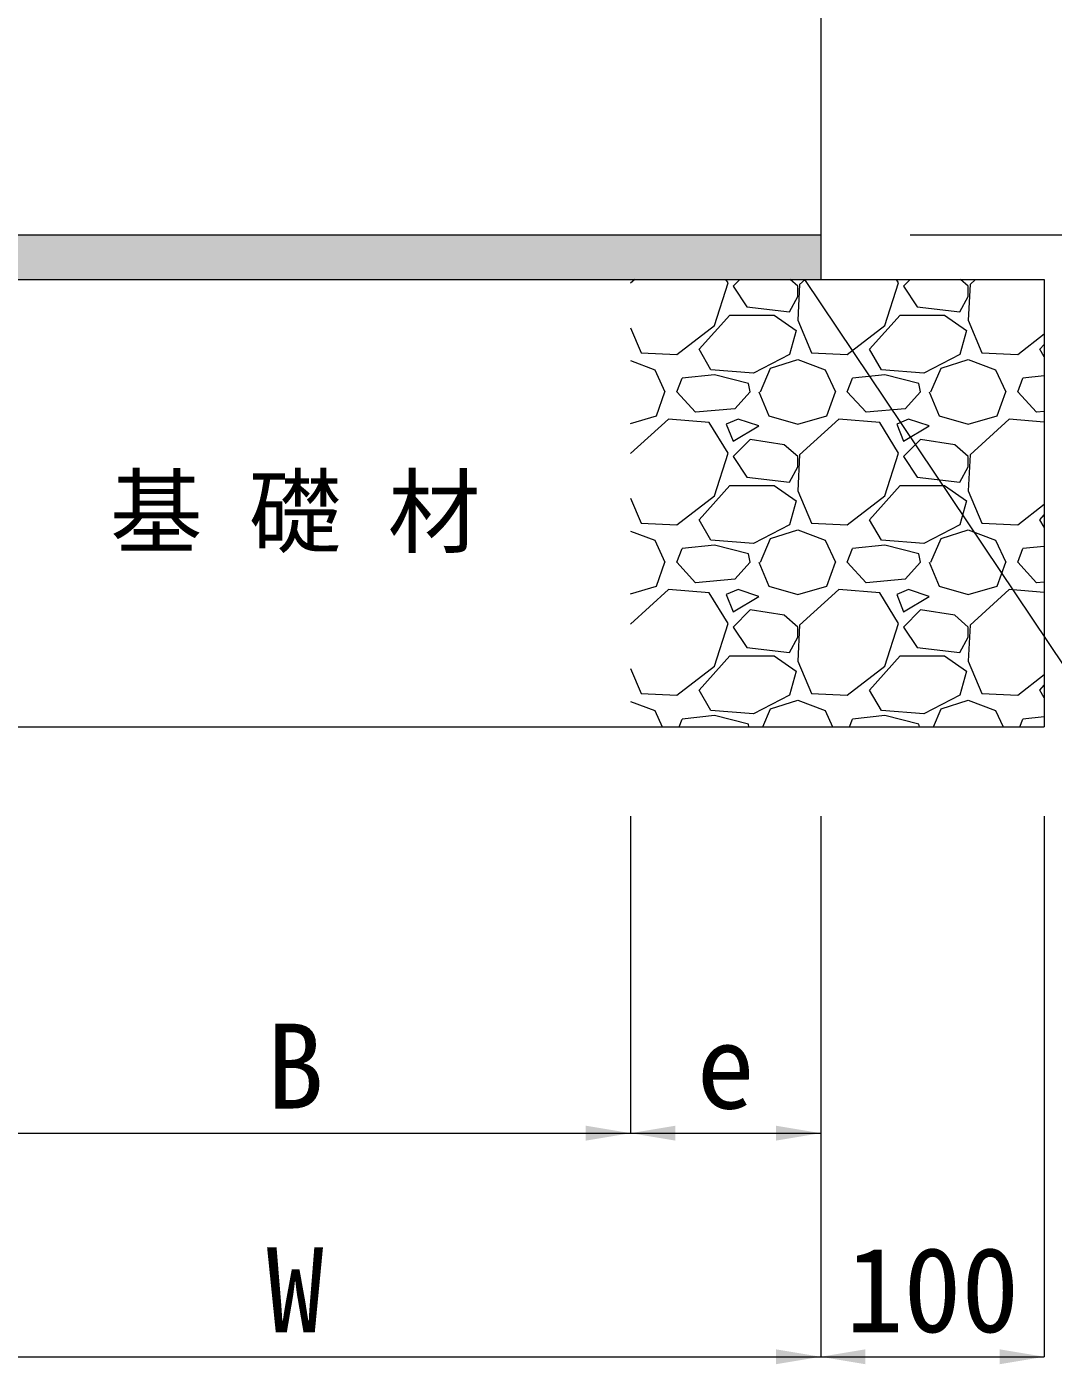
# Model space of a CAD drawing. Units: millimetres at full size; details may follow other scales. Extents: x 87158 to 122251, y -125707 to -112261.
# Drawn here: x 98908 to 99367, y -123055 to -122457 of the extents above; entities that cross this region are included whole.
import ezdxf
from ezdxf.enums import TextEntityAlignment as Align

# ---------------------------------------------------------------- set-up
doc = ezdxf.new("R2010")
doc.units = ezdxf.units.MM
doc.header["$LTSCALE"] = 30
for name, color, linetype, lineweight in [('ハッチング', 7, 'Continuous', 5), ('基礎', 3, 'Continuous', 13), ('寸法線', 7, 'Continuous', 13), ('引出線', 4, 'Continuous', 13), ('本体', 2, 'Continuous', 13)]:
    doc.layers.add(name, color=color, linetype=linetype, lineweight=lineweight)
doc.layers.add('文字', color=41, linetype='Continuous')
doc.styles.add('ＭＳ ゴシック', font='')
doc.styles.get('ＭＳ ゴシック').set_extended_font_data('MS Gothic')

# ---------------------------------------------------------------- blocks, each defined once
blk = doc.blocks.new('filled_arrow')
at = {"color": 0, "linetype": 'Continuous', "lineweight": -2}
blk.add_solid([(7.5, 1.25), (0, 0), (7.5, -1.25)], dxfattribs=at)

msp = doc.modelspace()

# ---------------------------------------------------------------- hatches: boundary and pattern name
at = {"layer": 'ハッチング'}
msp.add_hatch(color=256, dxfattribs=at).paths.add_polyline_path([(99262.6, -122569.55), (99262.6, -122549.55), (98792.6, -122549.55), (98792.6, -122569.55)])

# ---------------------------------------------------------------- linework, layer by layer
for p, q in [((99179.47, -122569.55), (99177.6, -122571.25)), ((99221.17, -122571.06), (99220.25, -122569.55)), ((99226.49, -122569.55), (99223.46, -122572.59)), ((99252.41, -122572.59), (99248.94, -122569.55)), ((99255.67, -122569.55), (99253.18, -122571.82)), ((99297.37, -122571.06), (99296.45, -122569.55)), ((99302.69, -122569.55), (99299.66, -122572.59)), ((99328.61, -122572.59), (99325.14, -122569.55)), ((99331.87, -122569.55), (99329.38, -122571.82)), ((99215.08, -122590.11), (99221.17, -122571.06)), ((99223.46, -122572.59), (99229.55, -122581.73)), ((99253.18, -122571.82), (99252.41, -122587.83)), ((99252.41, -122577.16), (99252.41, -122572.59)), ((99291.28, -122590.11), (99297.37, -122571.06)), ((99299.66, -122572.59), (99305.75, -122581.73)), ((99329.38, -122571.82), (99328.61, -122587.83)), ((99328.61, -122577.16), (99328.61, -122572.59)), ((99229.55, -122581.73), (99248.6, -122584.02)), ((99248.6, -122584.02), (99252.41, -122577.16)), ((99305.75, -122581.73), (99324.8, -122584.02)), ((99324.8, -122584.02), (99328.61, -122577.16)), ((99208.22, -122600.78), (99221.93, -122585.54)), ((99221.93, -122585.54), (99241.75, -122585.54)), ((99241.75, -122585.54), (99251.65, -122592.4)), ((99252.41, -122587.83), (99258.51, -122602.3)), ((99284.42, -122600.78), (99298.13, -122585.54)), ((99298.13, -122585.54), (99317.95, -122585.54)), ((99317.95, -122585.54), (99327.85, -122592.4)), ((99328.61, -122587.83), (99334.71, -122602.3)), ((99177.6, -122591.13), (99182.31, -122602.3)), ((99198.31, -122603.07), (99215.08, -122590.11)), ((99251.65, -122592.4), (99248.6, -122603.07)), ((99274.51, -122603.07), (99291.28, -122590.11)), ((99327.85, -122592.4), (99324.8, -122603.07)), ((99350.71, -122603.07), (99362.6, -122593.88)), ((99360.62, -122600.78), (99362.6, -122598.57)), ((99182.31, -122602.3), (99198.31, -122603.07)), ((99213.55, -122609.92), (99208.22, -122600.78)), ((99248.6, -122603.07), (99232.6, -122611.45)), ((99240.22, -122609.16), (99252.41, -122605.35)), ((99252.41, -122605.35), (99264.61, -122609.92)), ((99258.51, -122602.3), (99274.51, -122603.07)), ((99289.75, -122609.92), (99284.42, -122600.78)), ((99324.8, -122603.07), (99308.8, -122611.45)), ((99316.42, -122609.16), (99328.61, -122605.35)), ((99328.61, -122605.35), (99340.81, -122609.92)), ((99334.71, -122602.3), (99350.71, -122603.07)), ((99362.6, -122604.18), (99360.62, -122600.78)), ((99177.6, -122605.87), (99188.41, -122609.92)), ((99188.41, -122609.92), (99192.98, -122619.83)), ((99232.6, -122611.45), (99213.55, -122609.92)), ((99235.65, -122619.83), (99240.22, -122609.16)), ((99264.61, -122609.92), (99269.18, -122619.83)), ((99308.8, -122611.45), (99289.75, -122609.92)), ((99311.85, -122619.83), (99316.42, -122609.16)), ((99340.81, -122609.92), (99345.38, -122619.83)), ((99198.31, -122619.83), (99200.6, -122613.73)), ((99215.08, -122612.21), (99200.6, -122613.73)), ((99230.32, -122616.02), (99215.08, -122612.21)), ((99231.08, -122619.83), (99230.32, -122616.02)), ((99274.51, -122619.83), (99276.8, -122613.73)), ((99291.28, -122612.21), (99276.8, -122613.73)), ((99306.52, -122616.02), (99291.28, -122612.21)), ((99307.28, -122619.83), (99306.52, -122616.02)), ((99350.71, -122619.83), (99353, -122613.73)), ((99362.6, -122612.72), (99353, -122613.73)), ((99189.17, -122630.5), (99192.98, -122619.83)), ((99206.69, -122628.97), (99198.31, -122619.83)), ((99231.08, -122619.83), (99224.22, -122627.45)), ((99234.89, -122619.83), (99239.46, -122630.5)), ((99265.37, -122630.5), (99269.18, -122619.83)), ((99282.89, -122628.97), (99274.51, -122619.83)), ((99307.28, -122619.83), (99300.42, -122627.45)), ((99311.09, -122619.83), (99315.66, -122630.5)), ((99341.57, -122630.5), (99345.38, -122619.83)), ((99359.09, -122628.97), (99350.71, -122619.83)), ((99224.22, -122627.45), (99206.69, -122628.97)), ((99300.42, -122627.45), (99282.89, -122628.97)), ((99362.6, -122628.67), (99359.09, -122628.97)), ((99177.6, -122633.9), (99189.17, -122630.5)), ((99194.5, -122632.02), (99177.6, -122647.45)), ((99212.79, -122633.55), (99194.5, -122632.02)), ((99221.17, -122647.26), (99212.79, -122633.55)), ((99225.74, -122632.02), (99220.41, -122634.31)), ((99220.41, -122634.31), (99223.46, -122641.93)), ((99223.46, -122641.93), (99234.89, -122635.07)), ((99234.89, -122635.07), (99225.74, -122632.02)), ((99239.46, -122630.5), (99252.41, -122634.31)), ((99252.41, -122634.31), (99265.37, -122630.5)), ((99270.7, -122632.02), (99253.18, -122648.02)), ((99288.99, -122633.55), (99270.7, -122632.02)), ((99297.37, -122647.26), (99288.99, -122633.55)), ((99301.94, -122632.02), (99296.61, -122634.31)), ((99296.61, -122634.31), (99299.66, -122641.93)), ((99299.66, -122641.93), (99311.09, -122635.07)), ((99311.09, -122635.07), (99301.94, -122632.02)), ((99315.66, -122630.5), (99328.61, -122634.31)), ((99328.61, -122634.31), (99341.57, -122630.5)), ((99346.9, -122632.02), (99329.38, -122648.02)), ((99362.6, -122633.33), (99346.9, -122632.02)), ((99231.08, -122641.17), (99223.46, -122648.79)), ((99246.32, -122643.45), (99231.08, -122641.17)), ((99307.28, -122641.17), (99299.66, -122648.79)), ((99322.52, -122643.45), (99307.28, -122641.17)), ((99215.08, -122666.31), (99221.17, -122647.26)), ((99252.41, -122648.79), (99246.32, -122643.45)), ((99291.28, -122666.31), (99297.37, -122647.26)), ((99328.61, -122648.79), (99322.52, -122643.45)), ((99223.46, -122648.79), (99229.55, -122657.93)), ((99248.6, -122660.22), (99252.41, -122653.36)), ((99253.18, -122648.02), (99252.41, -122664.03)), ((99252.41, -122653.36), (99252.41, -122648.79)), ((99299.66, -122648.79), (99305.75, -122657.93)), ((99324.8, -122660.22), (99328.61, -122653.36)), ((99329.38, -122648.02), (99328.61, -122664.03)), ((99328.61, -122653.36), (99328.61, -122648.79)), ((99229.55, -122657.93), (99248.6, -122660.22)), ((99305.75, -122657.93), (99324.8, -122660.22)), ((99208.22, -122676.98), (99221.93, -122661.74)), ((99221.93, -122661.74), (99241.75, -122661.74)), ((99241.75, -122661.74), (99251.65, -122668.6)), ((99252.41, -122664.03), (99258.51, -122678.5)), ((99284.42, -122676.98), (99298.13, -122661.74)), ((99298.13, -122661.74), (99317.95, -122661.74)), ((99317.95, -122661.74), (99327.85, -122668.6)), ((99328.61, -122664.03), (99334.71, -122678.5)), ((99177.6, -122667.33), (99182.31, -122678.5)), ((99198.31, -122679.27), (99215.08, -122666.31)), ((99251.65, -122668.6), (99248.6, -122679.27)), ((99274.51, -122679.27), (99291.28, -122666.31)), ((99327.85, -122668.6), (99324.8, -122679.27)), ((99350.71, -122679.27), (99362.6, -122670.08)), ((99213.55, -122686.12), (99208.22, -122676.98)), ((99289.75, -122686.12), (99284.42, -122676.98)), ((99360.62, -122676.98), (99362.6, -122674.77)), ((99362.6, -122680.38), (99360.62, -122676.98)), ((99177.6, -122682.07), (99188.41, -122686.12)), ((99182.31, -122678.5), (99198.31, -122679.27)), ((99248.6, -122679.27), (99232.6, -122687.65)), ((99240.22, -122685.36), (99252.41, -122681.55)), ((99252.41, -122681.55), (99264.61, -122686.12)), ((99258.51, -122678.5), (99274.51, -122679.27)), ((99324.8, -122679.27), (99308.8, -122687.65)), ((99316.42, -122685.36), (99328.61, -122681.55)), ((99328.61, -122681.55), (99340.81, -122686.12)), ((99334.71, -122678.5), (99350.71, -122679.27)), ((99188.41, -122686.12), (99192.98, -122696.03)), ((99215.08, -122688.41), (99200.6, -122689.93)), ((99232.6, -122687.65), (99213.55, -122686.12)), ((99230.32, -122692.22), (99215.08, -122688.41)), ((99235.65, -122696.03), (99240.22, -122685.36)), ((99264.61, -122686.12), (99269.18, -122696.03)), ((99291.28, -122688.41), (99276.8, -122689.93)), ((99308.8, -122687.65), (99289.75, -122686.12)), ((99306.52, -122692.22), (99291.28, -122688.41)), ((99311.85, -122696.03), (99316.42, -122685.36)), ((99340.81, -122686.12), (99345.38, -122696.03)), ((99362.6, -122688.92), (99353, -122689.93)), ((99198.31, -122696.03), (99200.6, -122689.93)), ((99231.08, -122696.03), (99230.32, -122692.22)), ((99274.51, -122696.03), (99276.8, -122689.93)), ((99307.28, -122696.03), (99306.52, -122692.22)), ((99350.71, -122696.03), (99353, -122689.93)), ((99189.17, -122706.7), (99192.98, -122696.03)), ((99206.69, -122705.17), (99198.31, -122696.03)), ((99231.08, -122696.03), (99224.22, -122703.65)), ((99234.89, -122696.03), (99239.46, -122706.7)), ((99265.37, -122706.7), (99269.18, -122696.03)), ((99282.89, -122705.17), (99274.51, -122696.03)), ((99307.28, -122696.03), (99300.42, -122703.65)), ((99311.09, -122696.03), (99315.66, -122706.7)), ((99341.57, -122706.7), (99345.38, -122696.03)), ((99359.09, -122705.17), (99350.71, -122696.03)), ((99177.6, -122710.1), (99189.17, -122706.7)), ((99224.22, -122703.65), (99206.69, -122705.17)), ((99239.46, -122706.7), (99252.41, -122710.51)), ((99252.41, -122710.51), (99265.37, -122706.7)), ((99300.42, -122703.65), (99282.89, -122705.17)), ((99315.66, -122706.7), (99328.61, -122710.51)), ((99328.61, -122710.51), (99341.57, -122706.7)), ((99362.6, -122704.87), (99359.09, -122705.17)), ((99194.5, -122708.22), (99177.6, -122723.65)), ((99212.79, -122709.75), (99194.5, -122708.22)), ((99221.17, -122723.46), (99212.79, -122709.75)), ((99225.74, -122708.22), (99220.41, -122710.51)), ((99220.41, -122710.51), (99223.46, -122718.13)), ((99223.46, -122718.13), (99234.89, -122711.27)), ((99234.89, -122711.27), (99225.74, -122708.22)), ((99270.7, -122708.22), (99253.18, -122724.22)), ((99288.99, -122709.75), (99270.7, -122708.22)), ((99297.37, -122723.46), (99288.99, -122709.75)), ((99301.94, -122708.22), (99296.61, -122710.51)), ((99296.61, -122710.51), (99299.66, -122718.13)), ((99299.66, -122718.13), (99311.09, -122711.27)), ((99311.09, -122711.27), (99301.94, -122708.22)), ((99346.9, -122708.22), (99329.38, -122724.22)), ((99362.6, -122709.53), (99346.9, -122708.22)), ((99231.08, -122717.37), (99223.46, -122724.99)), ((99246.32, -122719.65), (99231.08, -122717.37)), ((99307.28, -122717.37), (99299.66, -122724.99)), ((99322.52, -122719.65), (99307.28, -122717.37)), ((99215.08, -122742.51), (99221.17, -122723.46)), ((99223.46, -122724.99), (99229.55, -122734.13)), ((99252.41, -122724.99), (99246.32, -122719.65)), ((99253.18, -122724.22), (99252.41, -122740.23)), ((99252.41, -122729.56), (99252.41, -122724.99)), ((99291.28, -122742.51), (99297.37, -122723.46)), ((99299.66, -122724.99), (99305.75, -122734.13)), ((99328.61, -122724.99), (99322.52, -122719.65)), ((99329.38, -122724.22), (99328.61, -122740.23)), ((99328.61, -122729.56), (99328.61, -122724.99)), ((99248.6, -122736.42), (99252.41, -122729.56)), ((99324.8, -122736.42), (99328.61, -122729.56)), ((99229.55, -122734.13), (99248.6, -122736.42)), ((99305.75, -122734.13), (99324.8, -122736.42)), ((99198.31, -122755.47), (99215.08, -122742.51)), ((99208.22, -122753.18), (99221.93, -122737.94)), ((99221.93, -122737.94), (99241.75, -122737.94)), ((99241.75, -122737.94), (99251.65, -122744.8)), ((99252.41, -122740.23), (99258.51, -122754.7)), ((99274.51, -122755.47), (99291.28, -122742.51)), ((99284.42, -122753.18), (99298.13, -122737.94)), ((99298.13, -122737.94), (99317.95, -122737.94)), ((99317.95, -122737.94), (99327.85, -122744.8)), ((99328.61, -122740.23), (99334.71, -122754.7)), ((99177.6, -122743.53), (99182.31, -122754.7)), ((99251.65, -122744.8), (99248.6, -122755.47)), ((99327.85, -122744.8), (99324.8, -122755.47)), ((99350.71, -122755.47), (99362.6, -122746.28)), ((99182.31, -122754.7), (99198.31, -122755.47)), ((99213.55, -122762.32), (99208.22, -122753.18)), ((99258.51, -122754.7), (99274.51, -122755.47)), ((99289.75, -122762.32), (99284.42, -122753.18)), ((99334.71, -122754.7), (99350.71, -122755.47)), ((99360.62, -122753.18), (99362.6, -122750.97)), ((99362.6, -122756.58), (99360.62, -122753.18)), ((99177.6, -122758.27), (99188.41, -122762.32)), ((99248.6, -122755.47), (99232.6, -122763.85)), ((99240.22, -122761.56), (99252.41, -122757.75)), ((99252.41, -122757.75), (99264.61, -122762.32)), ((99324.8, -122755.47), (99308.8, -122763.85)), ((99316.42, -122761.56), (99328.61, -122757.75)), ((99328.61, -122757.75), (99340.81, -122762.32)), ((99188.41, -122762.32), (99191.74, -122769.55)), ((99199.32, -122769.55), (99200.6, -122766.13)), ((99215.08, -122764.61), (99200.6, -122766.13)), ((99232.6, -122763.85), (99213.55, -122762.32)), ((99230.32, -122768.42), (99215.08, -122764.61)), ((99236.8, -122769.55), (99240.22, -122761.56)), ((99264.61, -122762.32), (99267.94, -122769.55)), ((99275.52, -122769.55), (99276.8, -122766.13)), ((99291.28, -122764.61), (99276.8, -122766.13)), ((99308.8, -122763.85), (99289.75, -122762.32)), ((99306.52, -122768.42), (99291.28, -122764.61)), ((99313, -122769.55), (99316.42, -122761.56)), ((99340.81, -122762.32), (99344.14, -122769.55)), ((99351.72, -122769.55), (99353, -122766.13)), ((99362.6, -122765.12), (99353, -122766.13)), ((99230.54, -122769.55), (99230.32, -122768.42)), ((99306.74, -122769.55), (99306.52, -122768.42))]:
    msp.add_line(p, q, dxfattribs=at)
at = {"layer": '基礎'}
for p, q in [((99262.6, -122549.55), (99262.6, -122569.55)), ((98692.6, -122569.55), (99362.6, -122569.55)), ((99362.6, -122569.55), (99362.6, -122769.55)), ((98692.6, -122769.55), (99362.6, -122769.55))]:
    msp.add_line(p, q, dxfattribs=at)
at = {"layer": '寸法線'}
for p, q in [((99302.6, -122549.55), (99492.95, -122549.55)), ((99302.6, -122549.55), (99564.62, -122549.55)), ((99177.6, -122809.55), (99177.6, -122951.34)), ((99177.6, -122809.55), (99177.6, -122951.34)), ((99262.6, -122809.55), (99262.6, -122951.34)), ((99262.6, -122809.55), (99262.6, -123051.34)), ((99262.6, -122809.55), (99262.6, -123051.34)), ((99362.6, -122809.55), (99362.6, -123051.34)), ((98877.6, -122951.34), (99177.6, -122951.34)), ((99177.6, -122951.34), (99262.6, -122951.34)), ((98792.6, -123051.34), (99262.6, -123051.34)), ((99262.6, -123051.34), (99362.6, -123051.34))]:
    msp.add_line(p, q, dxfattribs=at)
at = {"layer": '引出線'}
msp.add_lwpolyline([(99255.32, -122569.55), (99480.64, -122905.12), (99868.87, -122905.12)], dxfattribs=at)
at = {"layer": '本体'}
for p in [(99262.6, -121099.55), (98792.6, -122549.55)]:
    msp.add_line(p, (99262.6, -122549.55), dxfattribs=at)
at = {"layer": '本体', "lineweight": 20}
msp.add_line((98792.6, -122549.55), (99262.6, -122549.55), dxfattribs=at)

# ---------------------------------------------------------------- block references
at = {"layer": '寸法線', "xscale": 2.67, "yscale": 2.67, "rotation": 180}
for p in [(99177.6, -122951.34), (99262.6, -122951.34), (99262.6, -123051.34), (99362.6, -123051.34)]:
    msp.add_blockref('filled_arrow', p, dxfattribs=at)
at = {"layer": '寸法線', "xscale": 2.67, "yscale": 2.67}
for p in [(99177.6, -122951.34), (99262.6, -123051.34)]:
    msp.add_blockref('filled_arrow', p, dxfattribs=at)
at = {"layer": '引出線', "xscale": 0.16, "yscale": 0.16, "rotation": 303.9}
msp.add_blockref('filled_arrow', (99255.32, -122569.55), dxfattribs=at)

# ---------------------------------------------------------------- texts
at = {"layer": '寸法線', "style": 'ＭＳ ゴシック'}
for s, p in [('B', (99027.6, -122921.34)), ('e', (99220.1, -122921.34)), ('W', (99027.6, -123021.34)), ('100', (99312.6, -123021.34))]:
    msp.add_text(s, height=37.98, dxfattribs=at).set_placement(p, align=Align.MIDDLE_CENTER)
at = {"layer": '文字', "style": 'ＭＳ ゴシック'}
msp.add_text('基 礎 材', height=30.38, dxfattribs=at).set_placement((99027.6, -122673.4), align=Align.MIDDLE_CENTER)

doc.saveas('drawing.dxf')
